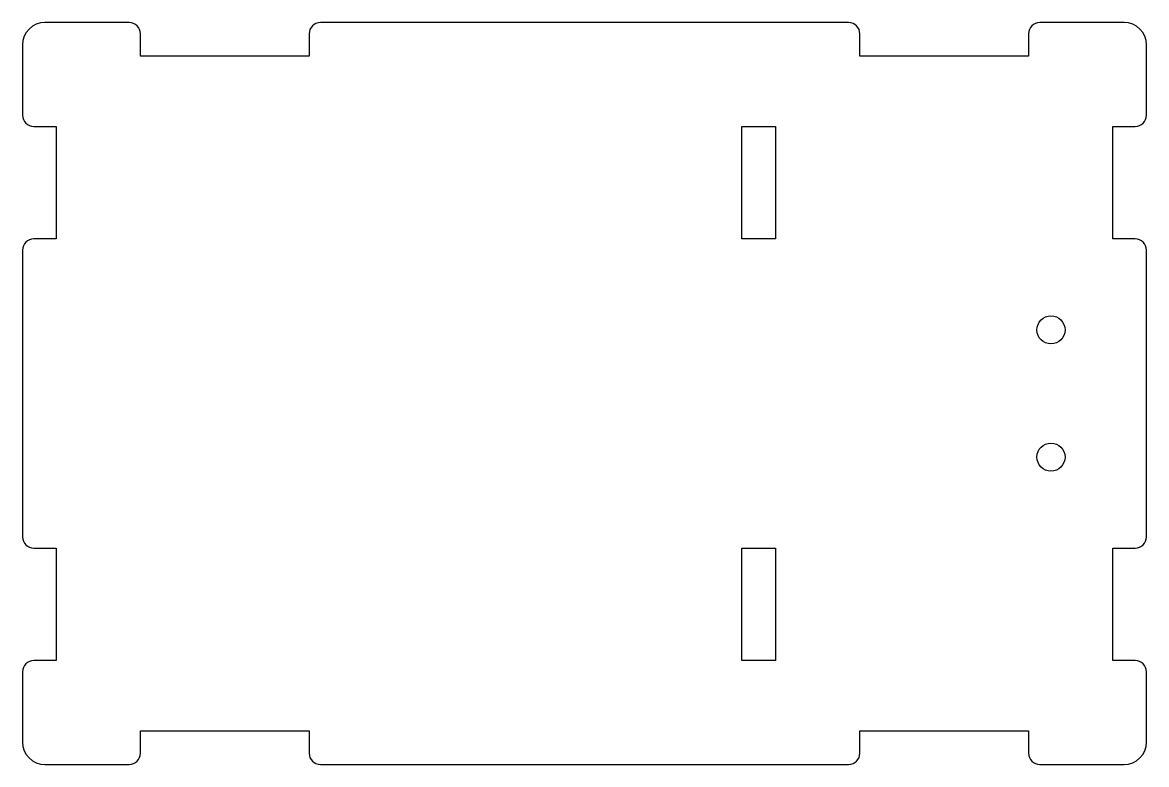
# Model space of a CAD drawing. Header units: millimetres. Extents: x -50 to 50, y -33 to 33.
import ezdxf

# ---------------------------------------------------------------- set-up
doc = ezdxf.new("R2010")
doc.units = ezdxf.units.MM

msp = doc.modelspace()

# ---------------------------------------------------------------- linework, layer by layer
msp.add_lwpolyline([(48, -33, 0.41421), (50, -31), (50, -24.75, 0.41421), (49, -23.75), (47, -23.75), (47, -13.75), (49, -13.75, 0.41421), (50, -12.75), (50, 12.75, 0.41421), (49, 13.75), (47, 13.75), (47, 23.75), (49, 23.75, 0.41421), (50, 24.75), (50, 31, 0.41421), (48, 33), (40.5, 33, 0.41421), (39.5, 32), (39.5, 30), (24.5, 30), (24.5, 32, 0.41421), (23.5, 33), (-23.5, 33, 0.41421), (-24.5, 32), (-24.5, 30), (-39.5, 30), (-39.5, 32, 0.41421), (-40.5, 33), (-48, 33, 0.41421), (-50, 31), (-50, 24.75, 0.41421), (-49, 23.75), (-47, 23.75), (-47, 13.75), (-49, 13.75, 0.41421), (-50, 12.75), (-50, -12.75, 0.41421), (-49, -13.75), (-47, -13.75), (-47, -23.75), (-49, -23.75, 0.41421), (-50, -24.75), (-50, -31, 0.41421), (-48, -33), (-40.5, -33, 0.41421), (-39.5, -32), (-39.5, -30), (-24.5, -30), (-24.5, -32, 0.41421), (-23.5, -33), (23.5, -33, 0.41421), (24.5, -32), (24.5, -30), (39.5, -30), (39.5, -32, 0.41421), (40.5, -33)], format="xyb", close=True)
for points in [[(17, 23.75), (17, 13.75), (14, 13.75), (14, 23.75)], [(14, -13.75), (17, -13.75), (17, -23.75), (14, -23.75)]]:
    msp.add_lwpolyline(points, close=True)
for centre in [(41.5, 5.66), (41.5, -5.66)]:
    msp.add_circle(centre, 1.25)

doc.saveas('drawing.dxf')
